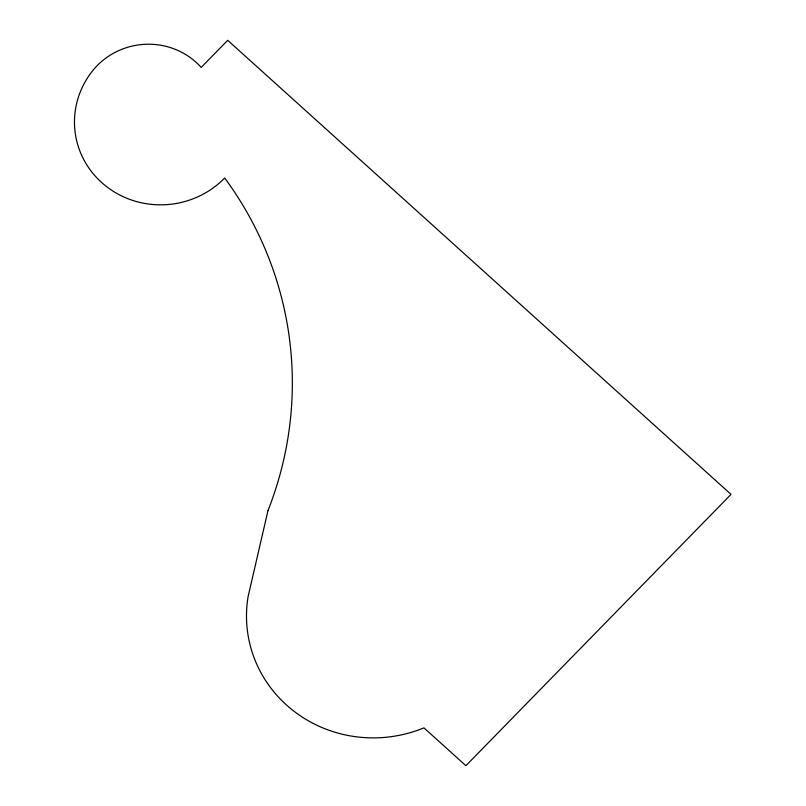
<?xml version="1.0" encoding="UTF-8"?>
<svg xmlns="http://www.w3.org/2000/svg" width="806" height="806" viewBox="0 0 806 806"><rect width="100%" height="100%" fill="white"/><g stroke="black" fill="none" stroke-linecap="round" stroke-linejoin="round"><path stroke-width="1.21" d="M267.985 510.581L248.057 596.803A128.083 122.996 -7 0 0 295.47 712.373A128.083 122.996 -7 0 0 423.956 727.858L465.898 765.7L731.022 494.37L227.695 40.3L201.188 67.432A69.971 67.19 -7 0 0 92.237 71.25A87.008 83.552 -7 0 0 105.183 185.531A87.008 83.552 -7 0 0 224.693 177.985A372.402 357.612 -7 0 1 267.985 510.581"/></g></svg>
